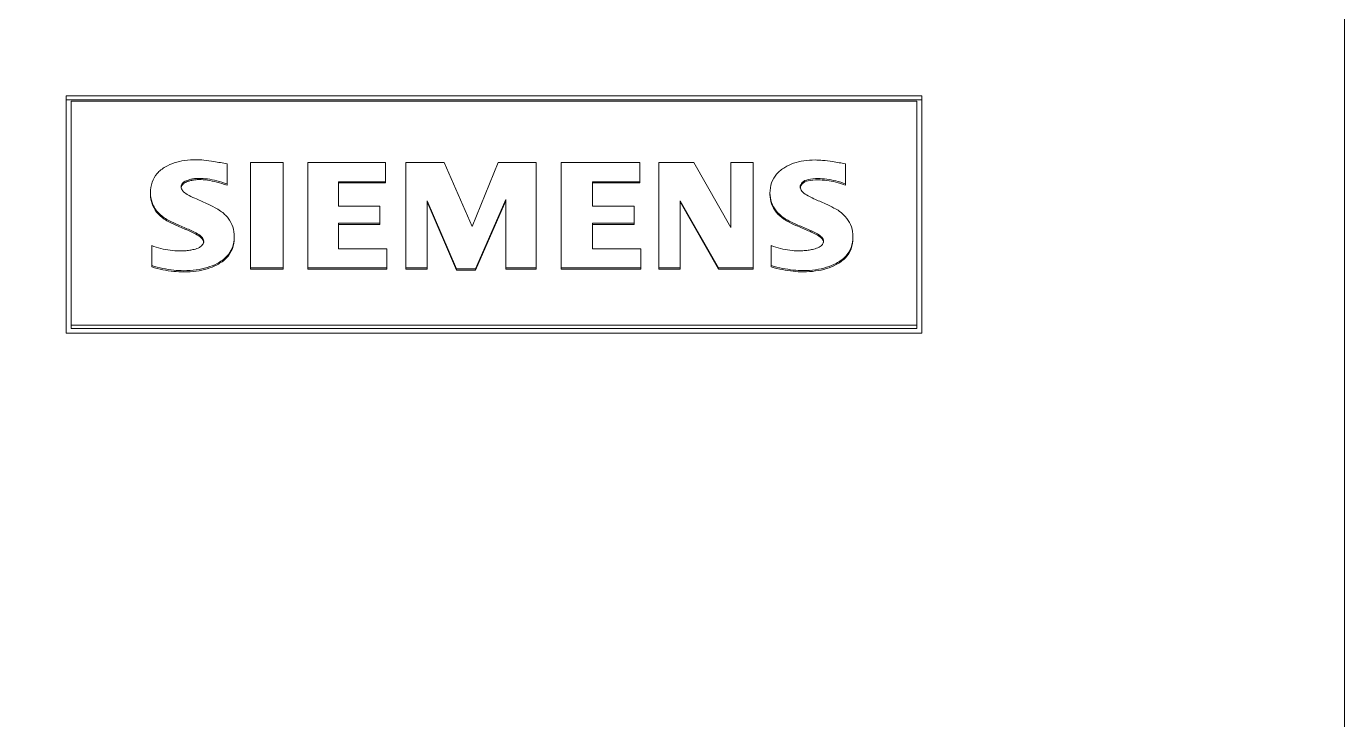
# Model space of a CAD drawing. Header units: millimetres. Extents: x 4137 to 6698, y 1400 to 3585.
# Drawn here: x 5911.28 to 5938.25, y 3344.45 to 3358.62 of the extents above; entities that cross this region are included whole.
import ezdxf

# ---------------------------------------------------------------- set-up
doc = ezdxf.new("R2010")
doc.units = ezdxf.units.MM
doc.layers.add('000-PI-Oprema', color=30, linetype='Continuous', lineweight=5)

msp = doc.modelspace()

# ---------------------------------------------------------------- linework, layer by layer
at = {"color": 0, "linetype": 'ByBlock', "lineweight": 0, "ltscale": 0.25}
msp.add_lwpolyline([(5903.448, 3372.785), (5938.248, 3372.785), (5938.248, 3225.778), (5903.448, 3225.778), (5903.448, 3372.785)], dxfattribs=at)
at = {"layer": '000-PI-Oprema', "color": 0, "linetype": 'ByBlock', "lineweight": 0}
for p, q in [((5929.598, 3357.198), (5912.098, 3357.198)), ((5912.098, 3357.119), (5929.598, 3357.119)), ((5929.498, 3357.088), (5912.198, 3357.088)), ((5912.198, 3357.088), (5912.198, 3352.513)), ((5929.498, 3352.513), (5929.498, 3357.088)), ((5915.389, 3355.398), (5915.389, 3355.81)), ((5916.539, 3355.833), (5915.872, 3355.833)), ((5915.872, 3355.833), (5915.872, 3353.683)), ((5916.539, 3353.683), (5916.539, 3355.833)), ((5917.045, 3355.833), (5917.045, 3353.683)), ((5918.632, 3355.833), (5917.045, 3355.833)), ((5918.632, 3355.444), (5918.632, 3355.833)), ((5919.828, 3355.833), (5919.046, 3355.833)), ((5919.046, 3355.833), (5919.046, 3353.683)), ((5920.403, 3354.529), (5919.828, 3355.833)), ((5920.932, 3355.833), (5920.403, 3354.529)), ((5921.714, 3355.833), (5920.932, 3355.833)), ((5921.714, 3353.683), (5921.714, 3355.833)), ((5922.22, 3355.833), (5922.22, 3353.683)), ((5923.83, 3355.833), (5922.22, 3355.833)), ((5923.83, 3355.444), (5923.83, 3355.833)), ((5924.934, 3355.833), (5924.221, 3355.833)), ((5924.221, 3355.833), (5924.221, 3353.683)), ((5925.693, 3354.506), (5924.934, 3355.833)), ((5926.153, 3355.833), (5925.693, 3355.833)), ((5925.693, 3355.833), (5925.693, 3354.506)), ((5926.153, 3353.683), (5926.153, 3355.833)), ((5928.039, 3355.398), (5928.039, 3355.81)), ((5915.389, 3355.398), (5915.389, 3355.372)), ((5917.666, 3354.941), (5917.666, 3355.444)), ((5917.666, 3355.444), (5918.632, 3355.444)), ((5917.666, 3355.418), (5918.632, 3355.418)), ((5918.632, 3355.444), (5918.632, 3355.418)), ((5922.864, 3354.941), (5922.864, 3355.444)), ((5922.864, 3355.444), (5923.83, 3355.444)), ((5922.864, 3355.418), (5923.83, 3355.418)), ((5923.83, 3355.444), (5923.83, 3355.418)), ((5928.039, 3355.398), (5928.039, 3355.372)), ((5913.825, 3355.22), (5913.825, 3355.194)), ((5919.483, 3353.683), (5919.483, 3355.055)), ((5919.483, 3355.055), (5920.081, 3353.66)), ((5919.483, 3355.029), (5920.081, 3353.634)), ((5920.472, 3353.66), (5921.093, 3355.078)), ((5920.472, 3353.634), (5921.093, 3355.052)), ((5921.093, 3355.078), (5921.093, 3353.683)), ((5924.658, 3355.055), (5925.44, 3353.683)), ((5924.658, 3353.683), (5924.658, 3355.055)), ((5924.658, 3355.029), (5925.44, 3353.657)), ((5926.494, 3355.217), (5926.494, 3355.191)), ((5918.517, 3354.941), (5917.666, 3354.941)), ((5918.517, 3354.598), (5918.517, 3354.941)), ((5923.715, 3354.941), (5922.864, 3354.941)), ((5923.715, 3354.598), (5923.715, 3354.941)), ((5917.666, 3354.072), (5917.666, 3354.598)), ((5917.666, 3354.598), (5918.517, 3354.598)), ((5917.666, 3354.572), (5918.517, 3354.572)), ((5918.517, 3354.598), (5918.517, 3354.572)), ((5922.864, 3354.072), (5922.864, 3354.598)), ((5922.864, 3354.598), (5923.715, 3354.598)), ((5922.864, 3354.572), (5923.715, 3354.572)), ((5923.715, 3354.598), (5923.715, 3354.572)), ((5915.538, 3354.293), (5915.538, 3354.32)), ((5928.191, 3354.292), (5928.191, 3354.318)), ((5913.848, 3354.14), (5913.848, 3353.729)), ((5918.655, 3354.072), (5917.666, 3354.072)), ((5918.655, 3353.683), (5918.655, 3354.072)), ((5923.853, 3354.072), (5922.864, 3354.072)), ((5923.853, 3353.683), (5923.853, 3354.072)), ((5926.521, 3354.14), (5926.521, 3353.729)), ((5913.848, 3353.729), (5913.848, 3353.702)), ((5915.872, 3353.683), (5916.539, 3353.683)), ((5915.872, 3353.683), (5915.872, 3353.657)), ((5915.872, 3353.657), (5916.539, 3353.657)), ((5916.539, 3353.683), (5916.539, 3353.657)), ((5917.045, 3353.683), (5918.655, 3353.683)), ((5917.045, 3353.683), (5917.045, 3353.657)), ((5917.045, 3353.657), (5918.655, 3353.657)), ((5918.655, 3353.683), (5918.655, 3353.657)), ((5919.046, 3353.683), (5919.046, 3353.657)), ((5919.046, 3353.683), (5919.483, 3353.683)), ((5919.046, 3353.657), (5919.483, 3353.657)), ((5919.483, 3353.683), (5919.483, 3353.657)), ((5920.081, 3353.66), (5920.081, 3353.634)), ((5920.081, 3353.66), (5920.472, 3353.66)), ((5920.472, 3353.66), (5920.472, 3353.634)), ((5921.093, 3353.683), (5921.093, 3353.657)), ((5921.093, 3353.683), (5921.714, 3353.683)), ((5921.093, 3353.657), (5921.714, 3353.657)), ((5921.714, 3353.683), (5921.714, 3353.657)), ((5922.22, 3353.683), (5923.853, 3353.683)), ((5922.22, 3353.683), (5922.22, 3353.657)), ((5922.22, 3353.657), (5923.853, 3353.657)), ((5923.853, 3353.683), (5923.853, 3353.657)), ((5924.221, 3353.683), (5924.221, 3353.657)), ((5924.221, 3353.683), (5924.658, 3353.683)), ((5924.221, 3353.657), (5924.658, 3353.657)), ((5924.658, 3353.683), (5924.658, 3353.657)), ((5925.44, 3353.683), (5926.153, 3353.683)), ((5925.44, 3353.683), (5925.44, 3353.657)), ((5925.44, 3353.657), (5926.153, 3353.657)), ((5926.153, 3353.683), (5926.153, 3353.657)), ((5926.521, 3353.729), (5926.521, 3353.702)), ((5920.081, 3353.634), (5920.472, 3353.634)), ((5912.098, 3352.345), (5929.598, 3352.345)), ((5912.198, 3352.513), (5929.498, 3352.513)), ((5912.198, 3352.513), (5912.198, 3352.445)), ((5912.198, 3352.445), (5929.498, 3352.445)), ((5929.498, 3352.513), (5929.498, 3352.445))]:
    msp.add_line(p, q, dxfattribs=at)
for points, knots in [([(5938.248, 3233.785), (5938.248, 3234.638), (5938.248, 3236.302), (5938.248, 3238.635), (5938.248, 3240.751), (5938.248, 3243.521), (5938.248, 3247.422), (5938.248, 3253.335), (5938.248, 3262.795), (5938.248, 3275.905), (5938.248, 3293.136), (5938.248, 3311.777), (5938.248, 3328.826), (5938.248, 3344.024), (5938.248, 3354.376), (5938.248, 3362.718), (5938.248, 3367.744), (5938.248, 3371.192), (5938.248, 3372.785)], [0, 0, 0, 0, 0.018357, 0.035822, 0.050221, 0.063898, 0.09543, 0.134182, 0.191169, 0.299064, 0.416456, 0.562341, 0.701008, 0.784589, 0.890964, 0.925157, 0.965428, 1, 1, 1, 1]), ([(5915.389, 3355.81), (5915.3, 3355.825), (5915.142, 3355.855), (5914.933, 3355.884), (5914.733, 3355.898), (5914.529, 3355.883), (5914.314, 3355.836), (5914.119, 3355.752), (5913.952, 3355.622), (5913.844, 3355.43), (5913.815, 3355.221), (5913.844, 3355.016), (5913.945, 3354.838), (5914.078, 3354.717), (5914.233, 3354.631), (5914.409, 3354.55), (5914.604, 3354.471), (5914.774, 3354.392), (5914.879, 3354.319), (5914.923, 3354.23), (5914.894, 3354.148), (5914.817, 3354.092), (5914.724, 3354.06), (5914.623, 3354.041), (5914.523, 3354.031), (5914.389, 3354.027), (5914.224, 3354.037), (5914.033, 3354.075), (5913.909, 3354.116), (5913.848, 3354.14)], [0, 0, 0, 0, 0.058167, 0.103291, 0.135497, 0.18739, 0.233927, 0.276573, 0.323469, 0.367574, 0.415117, 0.457643, 0.499335, 0.545023, 0.571534, 0.61311, 0.669886, 0.707355, 0.733443, 0.751236, 0.766876, 0.785371, 0.810586, 0.829835, 0.851293, 0.875106, 0.916093, 0.9575, 1, 1, 1, 1]), ([(5928.039, 3355.81), (5927.951, 3355.825), (5927.795, 3355.852), (5927.588, 3355.879), (5927.39, 3355.892), (5927.19, 3355.877), (5926.98, 3355.828), (5926.787, 3355.741), (5926.622, 3355.61), (5926.513, 3355.422), (5926.484, 3355.216), (5926.514, 3355.014), (5926.617, 3354.837), (5926.752, 3354.715), (5926.908, 3354.629), (5927.085, 3354.547), (5927.28, 3354.469), (5927.45, 3354.392), (5927.555, 3354.321), (5927.601, 3354.234), (5927.571, 3354.153), (5927.494, 3354.098), (5927.398, 3354.067), (5927.295, 3354.046), (5927.194, 3354.034), (5927.06, 3354.029), (5926.896, 3354.039), (5926.706, 3354.076), (5926.582, 3354.116), (5926.521, 3354.14)], [0, 0, 0, 0, 0.057583, 0.102541, 0.134994, 0.185598, 0.231448, 0.274046, 0.321533, 0.365446, 0.411849, 0.454176, 0.496026, 0.542215, 0.569844, 0.611753, 0.668087, 0.705885, 0.732039, 0.749567, 0.764924, 0.783472, 0.80902, 0.829572, 0.851491, 0.87493, 0.915975, 0.95744, 1, 1, 1, 1]), ([(5913.848, 3353.729), (5913.924, 3353.707), (5914.073, 3353.669), (5914.293, 3353.634), (5914.521, 3353.621), (5914.752, 3353.635), (5914.982, 3353.683), (5915.197, 3353.768), (5915.386, 3353.898), (5915.515, 3354.095), (5915.549, 3354.312), (5915.519, 3354.523), (5915.418, 3354.707), (5915.284, 3354.834), (5915.127, 3354.923), (5914.951, 3355.009), (5914.757, 3355.091), (5914.588, 3355.171), (5914.484, 3355.246), (5914.441, 3355.331), (5914.463, 3355.402), (5914.52, 3355.449), (5914.591, 3355.478), (5914.667, 3355.499), (5914.741, 3355.51), (5914.849, 3355.515), (5914.996, 3355.502), (5915.188, 3355.463), (5915.32, 3355.422), (5915.389, 3355.398)], [0, 0, 0, 0, 0.050995, 0.09847, 0.142842, 0.197361, 0.247009, 0.29309, 0.345193, 0.39189, 0.440408, 0.484338, 0.527032, 0.573288, 0.601245, 0.643101, 0.698989, 0.736572, 0.762873, 0.781014, 0.793261, 0.807604, 0.826728, 0.842361, 0.858321, 0.874793, 0.911417, 0.952987, 1, 1, 1, 1]), ([(5914.45, 3355.316), (5914.45, 3355.334), (5914.464, 3355.376), (5914.52, 3355.423), (5914.591, 3355.452), (5914.667, 3355.473), (5914.741, 3355.484), (5914.849, 3355.489), (5914.996, 3355.476), (5915.188, 3355.437), (5915.32, 3355.396), (5915.389, 3355.372)], [0, 0, 0, 0, 0.055445, 0.120976, 0.208352, 0.279775, 0.352692, 0.427952, 0.59528, 0.785205, 1, 1, 1, 1]), ([(5926.521, 3353.729), (5926.597, 3353.707), (5926.745, 3353.67), (5926.964, 3353.636), (5927.191, 3353.624), (5927.421, 3353.638), (5927.649, 3353.686), (5927.86, 3353.771), (5928.045, 3353.901), (5928.169, 3354.098), (5928.201, 3354.314), (5928.171, 3354.523), (5928.071, 3354.705), (5927.939, 3354.83), (5927.785, 3354.918), (5927.611, 3355.001), (5927.419, 3355.083), (5927.251, 3355.161), (5927.146, 3355.236), (5927.098, 3355.336), (5927.149, 3355.448), (5927.295, 3355.5), (5927.466, 3355.512), (5927.658, 3355.499), (5927.848, 3355.462), (5927.974, 3355.422), (5928.039, 3355.398)], [0, 0, 0, 0, 0.051177, 0.098821, 0.143351, 0.197996, 0.24762, 0.293548, 0.344848, 0.391383, 0.440309, 0.484046, 0.526614, 0.57274, 0.600034, 0.641579, 0.697513, 0.73523, 0.761625, 0.77983, 0.802755, 0.831617, 0.874986, 0.914128, 0.955604, 1, 1, 1, 1]), ([(5927.113, 3355.309), (5927.113, 3355.343), (5927.151, 3355.423), (5927.295, 3355.474), (5927.466, 3355.486), (5927.658, 3355.473), (5927.848, 3355.436), (5927.974, 3355.396), (5928.039, 3355.372)], [0, 0, 0, 0, 0.099403, 0.231182, 0.429201, 0.607916, 0.797292, 1, 1, 1, 1]), ([(5913.825, 3355.193), (5913.825, 3355.191), (5913.825, 3355.123), (5913.844, 3354.99), (5913.945, 3354.812), (5914.078, 3354.691), (5914.233, 3354.605), (5914.409, 3354.523), (5914.604, 3354.445), (5914.774, 3354.366), (5914.879, 3354.293), (5914.912, 3354.227), (5914.912, 3354.198), (5914.912, 3354.198)], [0, 0, 0, 0, 0.003861, 0.129706, 0.253085, 0.388286, 0.466739, 0.589774, 0.757789, 0.86867, 0.94587, 0.998526, 1, 1, 1, 1]), ([(5926.494, 3355.191), (5926.494, 3355.188), (5926.494, 3355.12), (5926.514, 3354.988), (5926.617, 3354.81), (5926.752, 3354.689), (5926.908, 3354.603), (5927.085, 3354.521), (5927.28, 3354.443), (5927.45, 3354.366), (5927.555, 3354.295), (5927.59, 3354.23), (5927.59, 3354.202), (5927.59, 3354.201)], [0, 0, 0, 0, 0.00443, 0.128976, 0.252123, 0.388036, 0.469334, 0.592651, 0.758417, 0.869639, 0.946597, 0.998175, 1, 1, 1, 1]), ([(5913.848, 3353.702), (5913.924, 3353.681), (5914.073, 3353.643), (5914.293, 3353.608), (5914.521, 3353.595), (5914.752, 3353.609), (5914.982, 3353.657), (5915.197, 3353.742), (5915.386, 3353.872), (5915.515, 3354.068), (5915.538, 3354.217), (5915.538, 3354.293)], [0, 0, 0, 0, 0.115804, 0.223612, 0.324376, 0.448182, 0.560926, 0.66557, 0.783888, 0.889933, 1, 1, 1, 1]), ([(5926.521, 3353.702), (5926.597, 3353.681), (5926.745, 3353.644), (5926.964, 3353.61), (5927.191, 3353.598), (5927.421, 3353.612), (5927.649, 3353.66), (5927.86, 3353.745), (5928.045, 3353.875), (5928.168, 3354.07), (5928.191, 3354.217), (5928.191, 3354.292)], [0, 0, 0, 0, 0.116464, 0.224888, 0.326227, 0.450584, 0.563514, 0.668033, 0.784777, 0.890676, 1, 1, 1, 1])]:
    msp.add_open_spline(points, degree=3, knots=knots, dxfattribs=at)
for points in [[(5912.098, 3357.198), (5912.098, 3355.581), (5912.098, 3353.963), (5912.098, 3352.345)], [(5929.598, 3352.345), (5929.598, 3353.963), (5929.598, 3355.581), (5929.598, 3357.198)]]:
    msp.add_open_spline(points, degree=3, dxfattribs=at)

doc.saveas('drawing.dxf')
